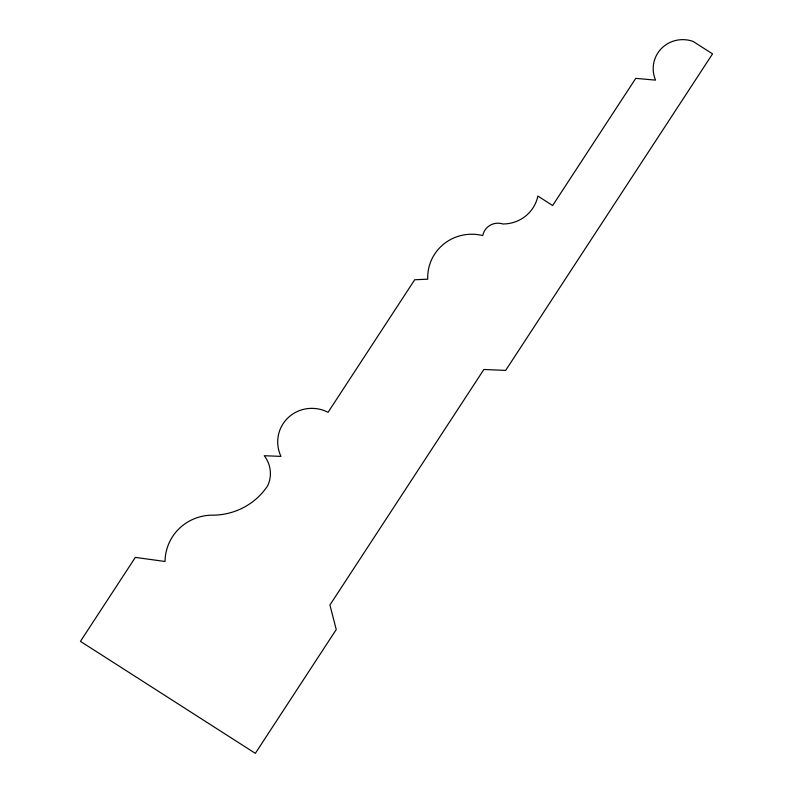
<?xml version="1.0" encoding="UTF-8"?>
<svg xmlns="http://www.w3.org/2000/svg" width="793" height="793" viewBox="0 0 793 793"><rect width="100%" height="100%" fill="white"/><g stroke="black" fill="none" stroke-linecap="round" stroke-linejoin="round"><path stroke-width="1.19" d="M135.335 557.39L80.45 641.359L255.336 753.35L336.252 629.553L329.918 605.009L483.879 369.479L505.656 370.4L712.55 53.874L693.181 41.474A30.094 29.4 21 0 0 661.362 48.571A30.094 29.4 21 0 0 655.533 80.133L635.768 78.348L552.642 205.516L537.882 196.069A36.29 35.457 21 0 1 502.891 223.973A15.771 15.404 21 0 0 482.759 235.561A44.933 43.902 21 0 0 427.724 279.186L414.709 279.76L328.064 412.301A34.753 33.96 21 0 0 288.255 417.584A34.753 33.96 21 0 0 280.97 456.391L264.247 455.717A29.678 29.004 21 0 1 267.667 485.752A67.078 65.532 21 0 1 211.255 515.172A48.522 47.402 21 0 0 165.043 561.484L135.335 557.39"/></g></svg>
